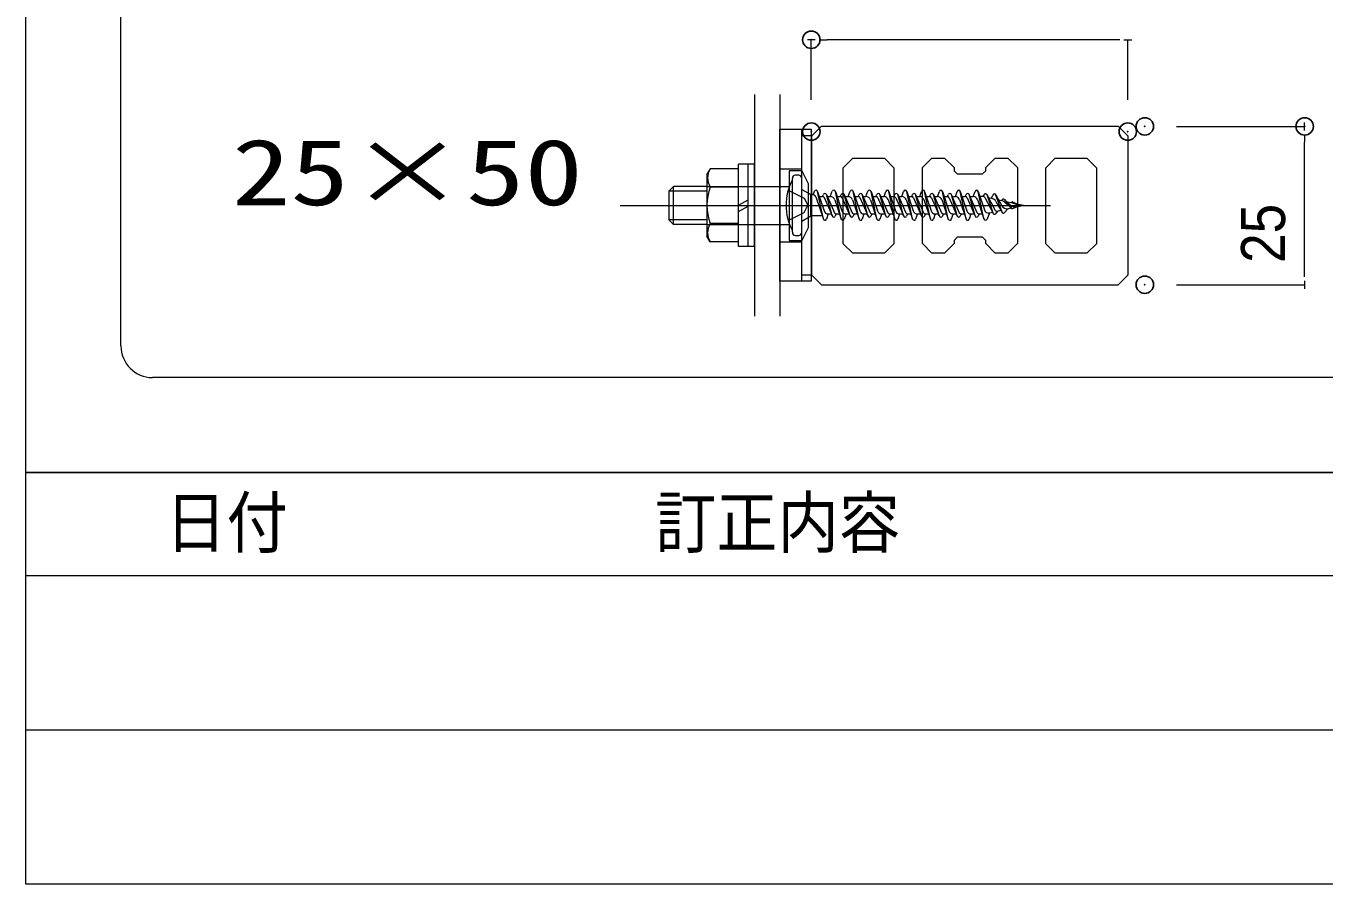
# Model space of a CAD drawing. Units: millimetres, scale not verified. Extents: x -1200 to 1200, y -500 to 500.
# Drawn here: x 698.61 to 739.62, y -113 to -85.89 of the extents above; entities that cross this region are included whole.
import ezdxf
from ezdxf.enums import TextEntityAlignment as Align

# ---------------------------------------------------------------- set-up
doc = ezdxf.new("R2010")
doc.units = ezdxf.units.MM
doc.header["$LTSCALE"] = 1.1
doc.header["$PDMODE"] = 32
doc.header["$PDSIZE"] = 0.55
for name, color, linetype, lineweight in [('0-0_一般', 7, 'Continuous', 9), ('0-1_0', 7, 'Continuous', 9), ('0-4_ルーバー', 7, 'Continuous', 9), ('0-8_背面金物', 7, 'Continuous', 9)]:
    doc.layers.add(name, color=color, linetype=linetype, lineweight=lineweight)
doc.layers.add('0-A_Defpoints', color=7, linetype='Continuous')
doc.styles.add('Osaka', font='')
doc.styles.add('ＭＳ ゴシック', font='')
doc.styles.get('Osaka').set_extended_font_data('Osaka')
doc.styles.get('ＭＳ ゴシック').set_extended_font_data('MS Gothic')

# ---------------------------------------------------------------- blocks, each defined once
blk = doc.blocks.new('グループ-42-1')
at = {"layer": '0-4_ルーバー'}
for points in [[(134343.3, 175023.18), (134335.79, 175015.69), (134335.79, 174905.98), (134343.6, 174898.18), (134577.98, 174898.18), (134585.79, 174905.98), (134585.79, 175015.69), (134578.28, 175023.18)], [(134400.8, 174990.68), (134400.8, 174930.68), (134393.3, 174923.18), (134368.3, 174923.18), (134360.8, 174930.68), (134360.8, 174990.68), (134368.3, 174998.18), (134393.3, 174998.18)], [(134498.29, 174990.83), (134498.29, 174930.84), (134490.79, 174923.34), (134480.79, 174923.34), (134473.29, 174930.84), (134473.29, 174933.34), (134470.79, 174935.84), (134450.79, 174935.84), (134448.29, 174933.34), (134448.29, 174930.84), (134440.79, 174923.34), (134430.8, 174923.34), (134423.3, 174930.84), (134423.3, 174990.83), (134430.8, 174998.33), (134440.79, 174998.33), (134448.29, 174990.83), (134448.29, 174988.33), (134450.79, 174985.83), (134470.79, 174985.83), (134473.29, 174988.33), (134473.29, 174990.83), (134480.79, 174998.33), (134490.79, 174998.33)], [(134560.79, 174990.68), (134560.79, 174930.68), (134553.29, 174923.18), (134528.29, 174923.18), (134520.79, 174930.68), (134520.79, 174990.68), (134528.29, 174998.18), (134553.29, 174998.18)]]:
    blk.add_lwpolyline(points, close=True, dxfattribs=at)
blk = doc.blocks.new('_DOT')
at = {"layer": '0-1_0'}
for p, q in [((-2.5, 0), (-5, 0)), ((-1.25, 0), (1.25, 0))]:
    blk.add_line(p, q, dxfattribs=at)
blk = doc.blocks.new('グループ-1335-1')
at = {"layer": '0-8_背面金物'}
for p, q in [((134253.06, 174975.84), (134226.81, 174975.84)), ((134226.81, 174945.84), (134226.81, 174975.84)), ((134253.06, 174975.84), (134318.22, 174975.84)), ((134253.06, 174949.59), (134223.06, 174949.59)), ((134253.06, 174945.84), (134226.81, 174945.84)), ((134253.06, 174945.84), (134318.06, 174945.84))]:
    blk.add_line(p, q, dxfattribs=at)
for points in [[(134328.06, 174933.34), (134328.06, 174988.34), (134318.06, 174988.34), (134318.06, 174933.34)], [(134328.06, 174933.34), (134328.06, 174988.34), (134333.06, 174978.34), (134333.06, 174943.34)]]:
    blk.add_lwpolyline(points, close=True, dxfattribs=at)
for points in [[(134253.06, 174972.09), (134223.06, 174972.09), (134226.81, 174975.84)], [(134223.06, 174972.09), (134223.06, 174949.59), (134226.81, 174945.84)]]:
    blk.add_lwpolyline(points, dxfattribs=at)
blk = doc.blocks.new('グループ-1336-1')
at = {"layer": '0-8_背面金物'}
for p, q in [((134278.06, 174928.53), (134278.06, 174993.53)), ((134290.56, 174993.53), (134278.06, 174993.53)), ((134285.56, 174928.53), (134285.56, 174993.53)), ((134290.56, 174928.53), (134290.56, 174993.53)), ((134255.58, 174989.89), (134253.06, 174985.53)), ((134253.06, 174985.53), (134253.06, 174936.53)), ((134278.06, 174989.89), (134255.58, 174989.89)), ((134278.06, 174975.46), (134255.58, 174975.46)), ((134278.06, 174961.03), (134285.56, 174965.36)), ((134278.06, 174956.03), (134285.56, 174960.36)), ((134278.06, 174946.59), (134255.58, 174946.59)), ((134290.56, 174928.53), (134278.06, 174928.53))]:
    blk.add_line(p, q, dxfattribs=at)
blk.add_lwpolyline([(134278.06, 174932.16), (134255.58, 174932.16), (134253.06, 174936.53)], dxfattribs=at)
for centre, radius, start, end in [((134268.08, 174982.68), 14.43, 150.00001, 209.99999), ((134295.63, 174961.03), 42.57, 160.18087, 199.81913), ((134268.08, 174939.38), 14.43, 150.00001, 209.99999)]:
    blk.add_arc(centre, radius, start, end, dxfattribs=at)
blk = doc.blocks.new('グループ-1337-1')
at = {"layer": '0-8_背面金物'}
for p, q in [((134328.06, 175016.03), (134335.56, 175016.03)), ((134310.56, 174989.78), (134328.06, 174989.78)), ((134310.56, 174932.28), (134328.06, 174932.28)), ((134328.06, 174906.03), (134335.56, 174906.03))]:
    blk.add_line(p, q, dxfattribs=at)
for points in [[(134310.56, 174901.03), (134310.56, 175021.03), (134335.56, 175021.03), (134335.56, 174901.03)], [(134328.06, 175021.03), (134335.56, 175021.03), (134335.56, 174901.03), (134328.06, 174901.03)]]:
    blk.add_lwpolyline(points, close=True, dxfattribs=at)
blk = doc.blocks.new('グループ-1338-1')
at = {"layer": '0-8_背面金物'}
for p, q in [((134325.56, 174984.78), (134323.06, 174984.78)), ((134317.29, 174973.03), (134329.87, 174966.75)), ((134320.56, 174939.78), (134320.56, 174982.28)), ((134328.06, 174939.78), (134328.06, 174982.28)), ((134328.06, 174973.53), (134335.16, 174969.43)), ((134329.87, 174966.75), (134332.91, 174961.03)), ((134336.28, 174969.43), (134335.16, 174969.43)), ((134337.03, 174969.31), (134338.06, 174972.06)), ((134339.18, 174967.8), (134345.1, 174950.04)), ((134340.45, 174972.01), (134345.61, 174956.53)), ((134345.06, 174950.18), (134340.49, 174971.87)), ((134341.83, 174967.88), (134344.38, 174967.88)), ((134344.38, 174967.88), (134345.14, 174969.61)), ((134345.8, 174967.05), (134352.18, 174952.44)), ((134347.45, 174969.61), (134353.76, 174955.16)), ((134352.12, 174952.61), (134347.51, 174969.44)), ((134348.21, 174967.88), (134350.57, 174967.88)), ((134348.22, 174967.88), (134350.77, 174967.88)), ((134350.57, 174967.88), (134352.15, 174972.06)), ((134354.09, 174965.34), (134359.19, 174950.04)), ((134354.54, 174972.01), (134359.7, 174956.53)), ((134359.15, 174950.18), (134354.58, 174971.87)), ((134355.92, 174967.88), (134358.47, 174967.88)), ((134358.47, 174967.88), (134359.23, 174969.61)), ((134359.97, 174966.89), (134366.28, 174952.44)), ((134361.55, 174969.61), (134367.86, 174955.16)), ((134366.22, 174952.61), (134361.61, 174969.44)), ((134362.31, 174967.88), (134364.67, 174967.88)), ((134362.31, 174967.88), (134364.86, 174967.88)), ((134364.67, 174967.88), (134366.25, 174972.06)), ((134368.19, 174965.34), (134373.29, 174950.04)), ((134368.64, 174972.01), (134373.8, 174956.53)), ((134373.25, 174950.18), (134368.68, 174971.87)), ((134370.02, 174967.88), (134372.57, 174967.88)), ((134372.57, 174967.88), (134373.33, 174969.61)), ((134373.89, 174967.2), (134380.33, 174952.44)), ((134375.61, 174969.61), (134381.91, 174955.16)), ((134380.27, 174952.61), (134375.67, 174969.44)), ((134376.37, 174967.88), (134378.73, 174967.88)), ((134376.41, 174967.88), (134378.96, 174967.88)), ((134378.73, 174967.88), (134380.31, 174972.06)), ((134382.25, 174965.34), (134387.34, 174950.04)), ((134382.7, 174972.01), (134387.85, 174956.53)), ((134387.31, 174950.18), (134382.74, 174971.87)), ((134384.08, 174967.88), (134386.63, 174967.88)), ((134386.63, 174967.88), (134387.38, 174969.61)), ((134388.13, 174966.89), (134394.43, 174952.44)), ((134389.71, 174969.61), (134396.01, 174955.16)), ((134394.37, 174952.61), (134389.77, 174969.44)), ((134390.47, 174967.88), (134393.02, 174967.88)), ((134393.02, 174967.88), (134394.39, 174972.01)), ((134396.29, 174965.52), (134401.44, 174950.04)), ((134396.8, 174972.01), (134401.95, 174956.53)), ((134401.41, 174950.18), (134396.84, 174971.87)), ((134398.18, 174967.88), (134400.73, 174967.88)), ((134400.73, 174967.88), (134401.48, 174969.61)), ((134402.23, 174966.89), (134408.53, 174952.44)), ((134403.81, 174969.61), (134410.11, 174955.16)), ((134408.47, 174952.61), (134403.87, 174969.44)), ((134404.57, 174967.88), (134407.12, 174967.88)), ((134407.12, 174967.88), (134408.49, 174972.01)), ((134410.39, 174965.52), (134415.54, 174950.04)), ((134410.9, 174972.01), (134416.05, 174956.53)), ((134415.51, 174950.18), (134410.94, 174971.87)), ((134412.28, 174967.88), (134414.83, 174967.88)), ((134414.83, 174967.88), (134415.58, 174969.61)), ((134416.33, 174966.89), (134422.63, 174952.44)), ((134417.91, 174969.61), (134424.21, 174955.16)), ((134422.57, 174952.61), (134417.97, 174969.44)), ((134418.67, 174967.88), (134421.22, 174967.88)), ((134421.22, 174967.88), (134422.59, 174972.01)), ((134424.49, 174965.52), (134429.64, 174950.04)), ((134425, 174972.01), (134430.15, 174956.53)), ((134429.61, 174950.18), (134425.04, 174971.87)), ((134426.38, 174967.88), (134428.93, 174967.88)), ((134428.93, 174967.88), (134429.68, 174969.61)), ((134430.43, 174966.89), (134436.73, 174952.44)), ((134432.01, 174969.61), (134438.31, 174955.16)), ((134436.67, 174952.61), (134432.07, 174969.44)), ((134432.77, 174967.88), (134435.32, 174967.88)), ((134435.32, 174967.88), (134436.69, 174972.01)), ((134438.59, 174965.52), (134443.74, 174950.04)), ((134439.1, 174972.01), (134444.25, 174956.53)), ((134443.71, 174950.18), (134439.14, 174971.87)), ((134440.48, 174967.88), (134443.03, 174967.88)), ((134443.03, 174967.88), (134443.78, 174969.61)), ((134444.53, 174966.89), (134450.83, 174952.44)), ((134446.11, 174969.61), (134452.41, 174955.16)), ((134450.77, 174952.61), (134446.17, 174969.44)), ((134446.87, 174967.88), (134449.42, 174967.88)), ((134449.42, 174967.88), (134450.79, 174972.01)), ((134452.69, 174965.52), (134457.84, 174950.04)), ((134453.2, 174972.01), (134458.35, 174956.53)), ((134457.81, 174950.18), (134453.24, 174971.87)), ((134454.58, 174967.88), (134457.13, 174967.88)), ((134457.13, 174967.88), (134457.88, 174969.61)), ((134458.63, 174966.89), (134464.93, 174952.44)), ((134466.51, 174955.17), (134460.21, 174969.61)), ((134464.87, 174952.61), (134460.27, 174969.44)), ((134460.97, 174967.88), (134463.52, 174967.88)), ((134463.52, 174967.88), (134464.89, 174972.01)), ((134466.81, 174965.51), (134471.94, 174950.21)), ((134467.3, 174972.01), (134472.22, 174957.36)), ((134471.91, 174950.35), (134467.34, 174971.87)), ((134471.31, 174967.88), (134468.69, 174967.88)), ((134471.31, 174967.88), (134471.99, 174969.4)), ((134472.67, 174967.05), (134479.07, 174954.73)), ((134474.27, 174969.47), (134480.5, 174957.47)), ((134479.07, 174954.73), (134474.35, 174969.28)), ((134475.48, 174967.14), (134478.01, 174966.58)), ((134478.01, 174966.58), (134479.01, 174969.14)), ((134481.31, 174969.28), (134485.97, 174960.59)), ((134481.33, 174964.13), (134486.32, 174955.39)), ((134486.24, 174955.56), (134481.39, 174969.11)), ((134483.4, 174965.38), (134485.93, 174964.82)), ((134485.93, 174964.82), (134486.4, 174965.44)), ((134492.81, 174961.22), (134487.96, 174965.58)), ((134488.07, 174965.47), (134493.79, 174958.59)), ((134493.86, 174958.52), (134488.25, 174963.62)), ((134493.45, 174963.15), (134493.85, 174963.53)), ((134494.56, 174963.64), (134501.35, 174960.65)), ((134497.9, 174962.17), (134503.06, 174961.03)), ((134317.29, 174949.03), (134329.87, 174955.3)), ((134328.06, 174948.53), (134335.16, 174952.63)), ((134329.87, 174955.3), (134332.91, 174961.03)), ((134348.88, 174954.18), (134347.5, 174950.04)), ((134348.88, 174954.18), (134351.42, 174954.18)), ((134355.26, 174954.18), (134354.5, 174952.44)), ((134355.26, 174954.18), (134357.81, 174954.18)), ((134362.97, 174954.18), (134361.59, 174950.04)), ((134362.21, 174954.18), (134365.52, 174954.18)), ((134369.36, 174954.18), (134368.6, 174952.44)), ((134369.36, 174954.18), (134371.91, 174954.18)), ((134377.07, 174954.18), (134375.69, 174950.04)), ((134376.27, 174954.18), (134379.58, 174954.18)), ((134383.42, 174954.18), (134382.66, 174952.44)), ((134383.42, 174954.18), (134385.97, 174954.18)), ((134391.13, 174954.18), (134389.75, 174950.04)), ((134391.13, 174954.18), (134393.68, 174954.18)), ((134397.52, 174954.18), (134396.76, 174952.44)), ((134397.52, 174954.18), (134400.07, 174954.18)), ((134405.23, 174954.18), (134403.85, 174950.04)), ((134405.23, 174954.18), (134407.78, 174954.18)), ((134411.62, 174954.18), (134410.86, 174952.44)), ((134411.62, 174954.18), (134414.17, 174954.18)), ((134419.33, 174954.18), (134417.95, 174950.04)), ((134419.33, 174954.18), (134421.88, 174954.18)), ((134425.72, 174954.18), (134424.96, 174952.44)), ((134425.72, 174954.18), (134428.27, 174954.18)), ((134433.43, 174954.18), (134432.05, 174950.04)), ((134433.43, 174954.18), (134435.98, 174954.18)), ((134439.82, 174954.18), (134439.06, 174952.44)), ((134439.82, 174954.18), (134442.37, 174954.18)), ((134447.53, 174954.18), (134446.15, 174950.04)), ((134447.53, 174954.18), (134450.08, 174954.18)), ((134453.92, 174954.18), (134453.16, 174952.44)), ((134453.92, 174954.18), (134456.47, 174954.18)), ((134461.63, 174954.18), (134460.25, 174950.04)), ((134461.63, 174954.18), (134464.18, 174954.18)), ((134468.03, 174954.18), (134467.26, 174952.43)), ((134468.03, 174954.18), (134470.61, 174954.18)), ((134476.25, 174955.08), (134474.33, 174950.16)), ((134476.25, 174955.08), (134478.62, 174955.61)), ((134482.6, 174956.49), (134481.23, 174954.57)), ((134482.6, 174956.49), (134485.34, 174957.1)), ((134490.88, 174958.33), (134488.04, 174955.2)), ((134490.88, 174958.33), (134493.45, 174958.9)), ((134494.56, 174958.41), (134497.9, 174959.88)), ((134497.9, 174959.88), (134503.06, 174961.03)), ((134323.06, 174937.28), (134325.56, 174937.28))]:
    blk.add_line(p, q, dxfattribs=at)
for points in [[(134344.24, 174952.63), (134335.16, 174952.63), (134335.16, 174969.43)], [(134489.74, 174963.98), (134494.3, 174962.97), (134501.35, 174960.65)]]:
    blk.add_lwpolyline(points, dxfattribs=at)
for centre, radius, start, end in [((134323.06, 174982.28), 2.5, 90, 180), ((134325.56, 174982.28), 2.5, 0, 90), ((134358.06, 174961.03), 42.5, 151.92751, 208.07249), ((134339.25, 174971.61), 1.27, 11.89508, 159.30645), ((134353.34, 174971.61), 1.27, 11.89508, 159.30645), ((134367.44, 174971.61), 1.27, 11.89508, 159.30645), ((134381.5, 174971.61), 1.27, 11.89508, 159.30645), ((134395.6, 174971.61), 1.27, 11.89508, 161.57613), ((134409.7, 174971.61), 1.27, 11.89508, 161.57613), ((134423.8, 174971.61), 1.27, 11.89508, 161.57613), ((134437.9, 174971.61), 1.27, 11.89508, 161.57613), ((134452, 174971.61), 1.27, 11.89508, 161.57613), ((134466.1, 174971.61), 1.27, 11.98757, 161.57613), ((134336.11, 174965.72), 3.71, 34.11523, 90), ((134344.38, 174966.24), 1.64, 23.5651, 90), ((134346.29, 174969.11), 1.27, 15.29547, 164.70453), ((134350.57, 174964.17), 3.71, 18.42387, 90), ((134358.47, 174966.24), 1.64, 23.5651, 90), ((134360.39, 174969.11), 1.27, 15.29547, 156.4349), ((134364.67, 174964.17), 3.71, 18.42387, 90), ((134372.57, 174966.24), 1.64, 23.5651, 90), ((134374.49, 174969.11), 1.27, 15.29547, 156.4349), ((134378.73, 174964.17), 3.71, 18.42387, 90), ((134386.63, 174966.24), 1.64, 23.5651, 90), ((134388.55, 174969.11), 1.27, 15.29547, 156.4349), ((134393.02, 174964.43), 3.45, 18.42387, 90), ((134400.73, 174966.24), 1.64, 23.5651, 90), ((134402.65, 174969.11), 1.27, 15.29547, 156.4349), ((134407.12, 174964.43), 3.45, 18.42387, 90), ((134414.83, 174966.24), 1.64, 23.5651, 90), ((134416.75, 174969.11), 1.27, 15.29547, 156.4349), ((134421.22, 174964.43), 3.45, 18.42387, 90), ((134428.93, 174966.24), 1.64, 23.5651, 90), ((134430.85, 174969.11), 1.27, 15.29547, 156.4349), ((134435.32, 174964.43), 3.45, 18.42387, 90), ((134443.03, 174966.24), 1.64, 23.5651, 90), ((134444.95, 174969.11), 1.27, 15.29547, 156.4349), ((134449.42, 174964.43), 3.45, 18.42387, 90), ((134457.13, 174966.24), 1.64, 23.5651, 90), ((134459.05, 174969.11), 1.27, 15.29547, 156.4349), ((134463.52, 174964.41), 3.47, 18.56475, 90), ((134471.31, 174966.34), 1.53, 27.44523, 90), ((134473.15, 174968.89), 1.27, 17.9663, 156.14807), ((134476.91, 174961.61), 5.09, 29.70064, 77.5), ((134480.2, 174968.68), 1.27, 19.69187, 158.68305), ((134484.83, 174959.86), 5.09, 47.72778, 77.5), ((134487.25, 174964.78), 1.07, 39.766, 142.36596), ((134494.3, 174963.05), 0.653, 66.16718, 132.91395), ((134348.88, 174957.62), 3.45, 198.42387, 270), ((134353.34, 174952.94), 1.27, 195.29547, 336.4349), ((134355.26, 174955.82), 1.64, 203.5651, 270), ((134362.97, 174957.62), 3.45, 198.42387, 270), ((134367.44, 174952.94), 1.27, 195.29547, 336.4349), ((134369.36, 174955.82), 1.64, 203.5651, 270), ((134377.07, 174957.62), 3.45, 198.42387, 270), ((134381.5, 174952.94), 1.27, 195.29547, 336.4349), ((134383.42, 174955.82), 1.64, 203.5651, 270), ((134391.13, 174957.62), 3.45, 198.42387, 270), ((134395.6, 174952.94), 1.27, 195.29547, 336.4349), ((134397.52, 174955.82), 1.64, 203.5651, 270), ((134405.23, 174957.62), 3.45, 198.42387, 270), ((134409.7, 174952.94), 1.27, 195.29547, 336.4349), ((134411.62, 174955.82), 1.64, 203.5651, 270), ((134419.33, 174957.62), 3.45, 198.42387, 270), ((134423.8, 174952.94), 1.27, 195.29547, 336.4349), ((134425.72, 174955.82), 1.64, 203.5651, 270), ((134433.43, 174957.62), 3.45, 198.42387, 270), ((134437.9, 174952.94), 1.27, 195.29547, 336.4349), ((134439.82, 174955.82), 1.64, 203.5651, 270), ((134447.53, 174957.62), 3.45, 198.42387, 270), ((134452, 174952.94), 1.27, 195.29547, 336.4349), ((134453.92, 174955.82), 1.64, 203.5651, 270), ((134461.63, 174957.62), 3.45, 198.42387, 270), ((134466.1, 174952.94), 1.27, 195.29547, 336.14807), ((134468.03, 174955.83), 1.66, 203.5651, 270), ((134475.5, 174958.46), 3.46, 198.56475, 282.5), ((134480.2, 174955.31), 1.27, 188.48736, 324.28933), ((134482.19, 174958.35), 1.9, 207.44524, 282.5), ((134489.91, 174962.7), 4.48, 208.1432, 282.5), ((134487.25, 174955.92), 1.07, 199.69187, 317.68328), ((134496.66, 174965.5), 5.76, 228.04019, 282.5), ((134494.3, 174959), 0.653, 219.766, 293.83282), ((134346.3, 174950.44), 1.27, 191.89508, 341.57613), ((134360.39, 174950.44), 1.27, 191.89508, 341.57613), ((134374.49, 174950.44), 1.27, 191.89508, 341.57613), ((134388.55, 174950.44), 1.27, 191.89508, 341.57613), ((134402.65, 174950.44), 1.27, 191.89508, 341.57613), ((134416.75, 174950.44), 1.27, 191.89508, 341.57613), ((134430.85, 174950.44), 1.27, 191.89508, 341.57613), ((134444.95, 174950.44), 1.27, 191.89508, 341.57613), ((134459.05, 174950.44), 1.27, 191.89508, 341.57613), ((134473.15, 174950.62), 1.27, 191.98757, 338.68305), ((134323.06, 174939.78), 2.5, 180, 270), ((134325.56, 174939.78), 2.5, 270, 0)]:
    blk.add_arc(centre, radius, start, end, dxfattribs=at)
blk = doc.blocks.new('グループ-1339-1')
at = {"layer": '0-8_背面金物'}
blk.add_blockref('グループ-1338-1', (0, 0), dxfattribs=at)
blk = doc.blocks.new('グループ-1340-1')
at = {"layer": '0-8_背面金物'}
for p, q in [((134290.56, 175048.53), (134290.56, 174873.53)), ((134310.56, 175048.53), (134310.56, 174873.53))]:
    blk.add_line(p, q, dxfattribs=at)
blk = doc.blocks.new('グループ-1341-1')
at = {"layer": '0-8_背面金物'}
blk.add_line((134184.52, 174960.84), (134524.52, 174960.84), dxfattribs=at)
for name in ['グループ-1340-1', 'グループ-1337-1', 'グループ-1336-1', 'グループ-1335-1', 'グループ-1339-1']:
    blk.add_blockref(name, (0, 0), dxfattribs=at)

msp = doc.modelspace()

# ---------------------------------------------------------------- linework, layer by layer
at = {"layer": '0-0_一般'}
for p, q in [((701.607, -96), (701.607, -25)), ((723.422, -88.231), (723.422, -86.331)), ((732.921, -86.331), (723.923, -86.331)), ((733.422, -88.231), (733.422, -86.331)), ((734.96, -89.068), (739.01, -89.068)), ((739.01, -93.568), (739.01, -89.569)), ((734.96, -94.068), (739.01, -94.068)), ((822.607, -97), (702.607, -97)), ((698.607, -103.25), (818.607, -103.25)), ((698.607, -108.125), (818.607, -108.125))]:
    msp.add_line(p, q, dxfattribs=at)
for points in [[(698.607, 160), (1098.607, 160), (1098.607, -100), (698.607, -100)], [(698.607, -100), (1098.607, -100), (1098.607, -113), (698.607, -113)]]:
    msp.add_lwpolyline(points, close=True, dxfattribs=at)
msp.add_arc((702.607, -96), 1, 180, 270, dxfattribs=at)
at = {"layer": '0-A_Defpoints'}
for p in [(723.422, -86.331), (723.422, -89.231), (733.422, -89.231), (733.96, -89.068), (739.01, -89.068), (733.96, -94.068)]:
    msp.add_point(p, dxfattribs=at)

# ---------------------------------------------------------------- block references
at = {"layer": '0-0_一般', "xscale": 0.1001489, "yscale": 0.1001489}
for p, rotation in [((723.422, -86.331), 180), ((739.01, -89.068), 90), ((739.01, -94.068), 270)]:
    msp.add_blockref('_DOT', p, dxfattribs=dict(at, rotation=rotation))
msp.add_blockref('_DOT', (733.422, -86.331), dxfattribs=at)
at = {"layer": '0-4_ルーバー', "xscale": 0.04, "yscale": 0.04}
msp.add_blockref('グループ-42-1', (-4650, -7090), dxfattribs=at)
at = {"layer": '0-8_背面金物', "xscale": 0.04, "yscale": 0.04}
msp.add_blockref('グループ-1341-1', (-4650, -7090), dxfattribs=at)

# ---------------------------------------------------------------- texts
at = {"layer": '0-0_一般', "style": 'ＭＳ ゴシック'}
for s, height, width, p in [('25×50', 2.09, 1.3, (705.116, -92.183)), ('日付\u3000\u3000\u3000\u3000\u3000\u3000訂正内容', 1.576, 0.9, (703.008, -102.839))]:
    msp.add_text(s, height=height, dxfattribs=dict(at, width=width)).set_placement(p, align=Align.BOTTOM_LEFT)
at = {"layer": '0-0_一般', "style": 'Osaka', "width": 0.9}
msp.add_text('25', height=1.393, rotation=90, dxfattribs=at).set_placement((738.81, -93.378), align=Align.BOTTOM_LEFT)

doc.saveas('drawing.dxf')
